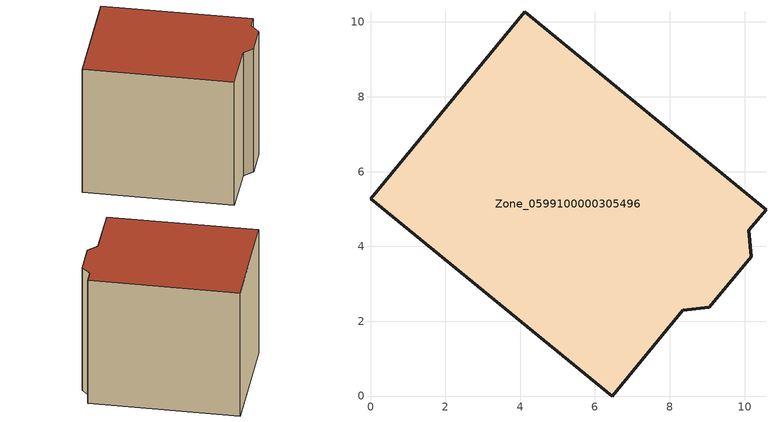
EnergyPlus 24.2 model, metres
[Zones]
Zone_0599100000305496
 floor ground (C_G): 0,5.28 4.12,10.27 10.57,4.99 10.11,4.43 10.18,3.72 9.06,2.37 8.35,2.3 6.46,0 z0
 wall outside (C_F): 4.12,10.27 0,5.28 6.46,0 8.35,2.3 9.06,2.37 10.18,3.72 10.11,4.43 10.57,4.99 4.12,10.27 z0:7.88
 roof outside (C_R): 10.57,4.99 4.12,10.27 0,5.28 6.46,0 8.35,2.3 9.06,2.37 10.18,3.72 10.11,4.43 z7.88
[BUILDING]
Pand.0599100000305496: North Axis=0; Terrain=City; Loads Convergence Tolerance Value=0.04; Temperature Convergence Tolerance Value=0.4; Solar Distribution=FullExterior; Maximum Number of Warmup Days=25; Minimum Number of Warmup Days=1
[Site:Location]
Rotterdam.The.Hague.AP_ZH_NLD Design_Conditions: Latitude=51.96; Longitude=4.45; Time Zone=1; Elevation=-4.5
[SITE:GROUNDTEMPERATURE:BUILDINGSURFACE]
18, 18, 18, 18, 18, 18, 18, 18, 18, 18, 18, 18
[MATERIAL] Thermal Absorptance=0.9; Solar Absorptance=0.7; Visible Absorptance=0.7
Name | Roughness | Thickness | Conductivity | Density | Specific Heat
G.TI.1946 | MediumSmooth | 0.15 | 1 | 540 | 1210
F.TI.1946 | Rough | 0.3 | 0.857143 | 1920 | 840
R.TI.1946 | MediumRough | 0.2 | 0.1 | 1500 | 1000
[CONSTRUCTION]
C_G: G.TI.1946
C_F: F.TI.1946
C_R: R.TI.1946
[ZONE]
Zone_0599100000305496: Type=1; Multiplier=1; Ceiling Height=Autocalculate; Volume=Autocalculate; Floor Area=autocalculate; Part of Total Floor Area=Yes
[ZONEINFILTRATION:DESIGNFLOWRATE]
Infil_Zone_0599100000305496: Zone or ZoneList or Space or SpaceList=Zone_0599100000305496; Schedule=AlwaysOn; Design Flow Rate Calculation Method=Flow/Area; Flow Rate per Floor Area=0.003; Constant Term Coefficient=1; Temperature Term Coefficient=0; Velocity Term Coefficient=0; Velocity Squared Term Coefficient=0
[HVACTEMPLATE:ZONE:IDEALLOADSAIRSYSTEM]
Zone_0599100000305496: Maximum Heating Supply Air Temperature=50; Minimum Cooling Supply Air Temperature=13; Maximum Heating Supply Air Humidity Ratio=0.0156; Minimum Cooling Supply Air Humidity Ratio=0.0077; Heating Limit=NoLimit; Cooling Limit=NoLimit; Dehumidification Control Type=ConstantSensibleHeatRatio; Cooling Sensible Heat Ratio=0.7; Dehumidification Setpoint=60; Humidification Control Type=None; Humidification Setpoint=30; Outdoor Air Method=None; Outdoor Air Flow Rate per Person=0.00944; Outdoor Air Flow Rate per Zone Floor Area=0; Outdoor Air Flow Rate per Zone=0; Demand Controlled Ventilation Type=None; Outdoor Air Economizer Type=NoEconomizer; Heat Recovery Type=None; Sensible Heat Recovery Effectiveness=0.7; Latent Heat Recovery Effectiveness=0.65
[ZONECONTROL:THERMOSTAT]
ThermostatControl_Zone_0599100000305496: Zone or ZoneList=Zone_0599100000305496; Control Type Schedule=DualSetpointControlType; Control 1=Thermostat_Zone_0599100000305496; Temperature Difference Between Cutout And Setpoint=0
[THERMOSTATSETPOINT:DUALSETPOINT]
Thermostat_Zone_0599100000305496: Heating Setpoint Temperature Schedule=HeatingSetpoint_Zone_0599100000305496; Cooling Setpoint Temperature Schedule=CoolingSetpoint_Zone_0599100000305496
[SCHEDULE:COMPACT]
HeatingSetpoint_Zone_0599100000305496: Through: 12/31, For: AllDays, Until: 24:00, 21
CoolingSetpoint_Zone_0599100000305496: Through: 12/31, For: AllDays, Until: 24:00, 24
DualSetpointControlType: Through: 12/31, For: AllDays, Until: 24:00, 4
AlwaysOn: Through: 12/31, For: AllDays, Until: 24:00, 1
